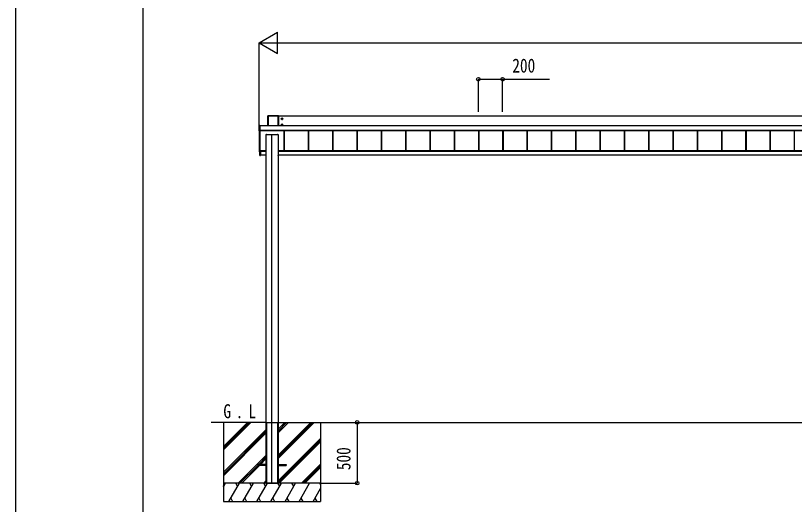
# Model space of a CAD drawing. Units: millimetres, scale not verified. Extents: x -14718 to 14718, y -10396 to 10396.
# Drawn here: x -14718 to -8308, y -7749 to -3725 of the extents above; entities that cross this region are included whole.
import ezdxf
from ezdxf.enums import TextEntityAlignment as Align

# ---------------------------------------------------------------- set-up
doc = ezdxf.new("R2010")
doc.units = ezdxf.units.MM
doc.header["$LTSCALE"] = 50
for name, color, linetype in [('0-2_USER1', 3, 'Continuous'), ('0-3_YKK_12', 2, 'Continuous'), ('0-4_YKK_A1', 4, 'Continuous'), ('0-5_YKK_D', 6, 'Continuous'), ('0-6_YKK_ZWAK', 7, 'Continuous')]:
    doc.layers.add(name, color=color, linetype=linetype)
doc.styles.add('ＭＳ ゴシック', font='')
doc.styles.get('ＭＳ ゴシック').set_extended_font_data('MS Gothic')

msp = doc.modelspace()

# ---------------------------------------------------------------- linework, layer by layer
at = {"layer": '0-3_YKK_12'}
msp.add_line((-12607.43, -7576.8), (-12607.43, -4701.1), dxfattribs=at)
at = {"layer": '0-4_YKK_A1'}
for p, q in [((-12640.43, -4549.44), (-12640.43, -4631.6)), ((-12640.1, -4549.59), (-12640.43, -4549.44)), ((-12640.1, -4631.6), (-12640.1, -4549.59)), ((-12554.93, -4548.95), (-12639.94, -4548.95)), ((-12639.94, -4548.95), (-12639.6, -4549.09)), ((-12639.6, -4549.09), (-12639.6, -4549.57)), ((-12639.6, -4549.57), (-12639.6, -4631.6)), ((-12555.27, -4549.57), (-12639.6, -4549.57)), ((-12555.27, -4549.09), (-12554.93, -4548.95)), ((-12555.27, -4631.6), (-12555.27, -4549.57)), ((-12554.43, -4549.44), (-12554.77, -4549.59)), ((-12554.77, -4549.59), (-12554.77, -4631.6)), ((-12554.43, -4631.6), (-12554.43, -4549.44)), ((-7460.43, -4553.17), (-12554.43, -4553.17)), ((-12531.68, -4574.91), (-12517.18, -4574.91)), ((-12526.71, -4574.15), (-12527.43, -4574.15)), ((-12524.43, -4582.16), (-12524.43, -4567.66)), ((-12522.15, -4575.67), (-12521.43, -4575.67)), ((-12713.93, -4672.81), (-12713.93, -4630.83)), ((-12713.47, -4631.03), (-12713.93, -4630.83)), ((-12713.93, -4672.81), (-12713.47, -4672.08)), ((-12713.47, -4672.08), (-12713.47, -4631.03)), ((-12713.44, -4630.33), (-12707.73, -4630.33)), ((-12713.44, -4630.33), (-12712.98, -4630.53)), ((-12712.98, -4672.58), (-12713.44, -4673.31)), ((-12707.73, -4673.31), (-12713.44, -4673.31)), ((-12712.98, -4631.01), (-12712.98, -4672.07)), ((-12705.93, -4631.01), (-12712.98, -4631.01)), ((-12712.43, -4673.31), (-12712.43, -4845.72)), ((-12707.73, -4630.36), (-12707.73, -4630.33)), ((-12707.73, -4673.31), (-12707.73, -4673.19)), ((-12707.43, -4673.14), (-12707.43, -4845.78)), ((-12705.93, -4630.38), (-12707.13, -4630.38)), ((-12707.13, -4630.38), (-12707.13, -4630.38)), ((-12705.93, -4630.38), (-12707.13, -4630.38)), ((-12707.13, -4673.13), (-12705.93, -4673.13)), ((-12707.13, -4673.13), (-12707.13, -4673.13)), ((-12707.13, -4673.13), (-12705.93, -4673.13)), ((-12705.93, -4630.53), (-12705.93, -4630.38)), ((-12705.93, -4630.38), (-12705.93, -4630.38)), ((-12705.93, -4630.53), (-12705.93, -4631.01)), ((-12705.93, -4631.01), (-12705.93, -4672.07)), ((-7414.93, -4631.6), (-12705.93, -4631.6)), ((-7414.93, -4632.09), (-12705.93, -4632.09)), ((-7414.93, -4671.06), (-12705.93, -4671.06)), ((-7414.93, -4671.58), (-12705.93, -4671.58)), ((-12705.93, -4671.72), (-7414.93, -4671.72)), ((-7414.93, -4671.72), (-12705.93, -4671.72)), ((-12705.93, -4672.07), (-12705.93, -4672.58)), ((-12705.93, -4672.58), (-12705.93, -4673.13)), ((-12705.93, -4673.13), (-12705.93, -4673.13)), ((-12531.68, -4624.88), (-12517.18, -4624.88)), ((-12526.71, -4624.12), (-12527.43, -4624.12)), ((-12524.43, -4632.13), (-12524.43, -4617.63)), ((-12522.15, -4625.64), (-12521.43, -4625.64)), ((-12508.93, -4671.72), (-12508.93, -4837.94)), ((-12508.53, -4671.72), (-12508.53, -4837)), ((-12505.93, -4671.72), (-12505.93, -4837.94)), ((-12308.93, -4671.72), (-12308.93, -4837.94)), ((-12306.33, -4671.72), (-12306.33, -4837.94)), ((-12305.93, -4671.72), (-12305.93, -4837.94)), ((-12108.93, -4671.72), (-12108.93, -4837.94)), ((-12106.33, -4671.72), (-12106.33, -4837.94)), ((-12105.93, -4671.72), (-12105.93, -4837.94)), ((-11908.93, -4671.72), (-11908.93, -4837.94)), ((-11906.33, -4671.72), (-11906.33, -4837.94)), ((-11905.93, -4671.72), (-11905.93, -4837.94)), ((-11708.93, -4671.72), (-11708.93, -4837.94)), ((-11706.33, -4671.72), (-11706.33, -4837.94)), ((-11705.93, -4671.72), (-11705.93, -4837.94)), ((-11508.93, -4671.72), (-11508.93, -4837.94)), ((-11506.33, -4671.72), (-11506.33, -4837.94)), ((-11505.93, -4671.72), (-11505.93, -4837.94)), ((-11308.93, -4671.72), (-11308.93, -4837.94)), ((-11306.33, -4671.72), (-11306.33, -4837.94)), ((-11305.93, -4671.72), (-11305.93, -4837.94)), ((-11108.93, -4671.72), (-11108.93, -4837.94)), ((-11106.33, -4671.72), (-11106.33, -4837.94)), ((-11105.93, -4671.72), (-11105.93, -4837.94)), ((-10908.93, -4671.72), (-10908.93, -4837.94)), ((-10906.33, -4671.72), (-10906.33, -4837.94)), ((-10905.93, -4671.72), (-10905.93, -4837.94)), ((-10708.93, -4671.72), (-10708.93, -4837.94)), ((-10706.33, -4671.72), (-10706.33, -4837.94)), ((-10705.93, -4671.72), (-10705.93, -4837.94)), ((-10508.93, -4671.72), (-10508.93, -4837.94)), ((-10506.33, -4671.72), (-10506.33, -4837.94)), ((-10505.93, -4671.72), (-10505.93, -4837.94)), ((-10308.93, -4671.72), (-10308.93, -4837.94)), ((-10306.33, -4671.72), (-10306.33, -4837.94)), ((-10305.93, -4671.72), (-10305.93, -4837.94)), ((-10108.93, -4671.72), (-10108.93, -4837.94)), ((-10106.33, -4671.72), (-10106.33, -4837.94)), ((-10105.93, -4671.72), (-10105.93, -4837.94)), ((-9908.93, -4671.72), (-9908.93, -4837.94)), ((-9906.33, -4671.72), (-9906.33, -4837.94)), ((-9905.93, -4671.72), (-9905.93, -4837.94)), ((-9708.93, -4671.72), (-9708.93, -4837.94)), ((-9706.33, -4671.72), (-9706.33, -4837.94)), ((-9705.93, -4671.72), (-9705.93, -4837.94)), ((-9508.93, -4671.72), (-9508.93, -4837.94)), ((-9506.33, -4671.72), (-9506.33, -4837.94)), ((-9505.93, -4671.72), (-9505.93, -4837.94)), ((-9308.93, -4671.72), (-9308.93, -4837.94)), ((-9306.33, -4671.72), (-9306.33, -4837.94)), ((-9305.93, -4671.72), (-9305.93, -4837.94)), ((-9108.93, -4671.72), (-9108.93, -4837.94)), ((-9106.33, -4671.72), (-9106.33, -4837.94)), ((-9105.93, -4671.72), (-9105.93, -4837.94)), ((-8908.93, -4671.72), (-8908.93, -4837.94)), ((-8906.33, -4671.72), (-8906.33, -4837.94)), ((-8905.93, -4671.72), (-8905.93, -4837.94)), ((-8708.93, -4671.72), (-8708.93, -4837.94)), ((-8706.33, -4671.72), (-8706.33, -4837.94)), ((-8705.93, -4671.72), (-8705.93, -4837.94)), ((-8508.93, -4671.72), (-8508.93, -4837.94)), ((-8506.33, -4671.72), (-8506.33, -4837.94)), ((-8505.93, -4671.72), (-8505.93, -4837.94)), ((-8308.93, -4671.72), (-8308.93, -4837.94)), ((-12657.43, -4703.31), (-12657.43, -4703.6)), ((-12657.43, -4703.6), (-12657.43, -7070.3)), ((-12657.43, -4703.6), (-12657.13, -4703.6)), ((-12657.13, -4703.3), (-12655.23, -4703.3)), ((-12657.13, -4703.3), (-12657.13, -4703.6)), ((-12657.13, -4703.6), (-12557.73, -4703.6)), ((-12655.23, -4703.3), (-12655.23, -4703.6)), ((-12654.93, -4703.31), (-12654.93, -4703.6)), ((-12653.93, -4703.51), (-12654.93, -4703.51)), ((-12653.93, -4703.51), (-12653.93, -4703.6)), ((-12653.43, -4703.53), (-12653.43, -4703.6)), ((-12561.43, -4703.53), (-12561.43, -4703.6)), ((-12559.93, -4703.51), (-12560.93, -4703.51)), ((-12560.93, -4703.51), (-12560.93, -4703.6)), ((-12559.93, -4703.31), (-12559.93, -4703.6)), ((-12559.63, -4703.3), (-12557.73, -4703.3)), ((-12559.63, -4703.3), (-12559.63, -4703.6)), ((-12557.73, -4703.3), (-12557.73, -4703.6)), ((-12557.43, -4703.31), (-12557.43, -4703.6)), ((-12713.43, -4805.71), (-12713.43, -4846.76)), ((-12712.97, -4805.21), (-12712.43, -4805.18)), ((-12713.43, -4847.01), (-12713.43, -4846.76)), ((-12712.97, -4847.26), (-12707.25, -4847.61)), ((-12712.97, -4847.26), (-12712.97, -4847.51)), ((-12712.97, -4847.51), (-12706.93, -4847.89)), ((-12712.97, -4847.51), (-12712.97, -4847.51)), ((-12712.97, -4847.51), (-12706.93, -4847.89)), ((-12711.93, -4846.28), (-12707.93, -4846.28)), ((-12707.25, -4847.65), (-12707.25, -4847.61)), ((-12703.93, -4837.55), (-12707.13, -4837.55)), ((-12706.93, -4839.51), (-12706.93, -4837.55)), ((-12706.93, -4843.09), (-12706.93, -4839.51)), ((-12706.65, -4839.51), (-12706.93, -4839.51)), ((-12706.93, -4876.17), (-12706.93, -4843.09)), ((-12706.65, -4843.09), (-12706.93, -4843.09)), ((-12706.65, -4837.55), (-12706.65, -4839.51)), ((-12706.65, -4843.09), (-12706.65, -4876.17)), ((-12706.63, -4842.79), (-12706.64, -4842.79)), ((-12706.63, -4842.79), (-12706.63, -4839.81)), ((-12706.63, -4842.79), (-12706.63, -4842.79)), ((-12700.43, -4843.08), (-12706.63, -4843.09)), ((-12706.15, -4840.01), (-12706.43, -4840.01)), ((-12706.15, -4842.59), (-12706.43, -4842.59)), ((-12706.15, -4840.01), (-12706.15, -4842.59)), ((-12706.15, -4842.59), (-12700.43, -4842.58)), ((-12705.43, -4838.29), (-12705.43, -4837.55)), ((-12705.43, -4838.29), (-12700.43, -4838.28)), ((-12657.43, -4837.94), (-12704.43, -4837.94)), ((-12704.43, -4837.94), (-12704.43, -4838.23)), ((-12704.43, -4838.23), (-12704.43, -4838.29)), ((-12703.93, -4837.94), (-12703.93, -4837.55)), ((-12700.43, -4842.58), (-12700.43, -4838.28)), ((-12657.43, -4839.95), (-12700.43, -4839.95)), ((-12700.43, -4842.58), (-12700.43, -4842.78)), ((-12657.43, -4842.82), (-12700.43, -4842.82)), ((-12700.43, -4843.08), (-12700.43, -4876.55)), ((-7457.43, -4837.94), (-12557.43, -4837.94)), ((-7457.43, -4839.95), (-12557.43, -4839.95)), ((-7457.43, -4842.82), (-12557.43, -4842.82)), ((-12706.93, -4876.17), (-12706.65, -4876.17)), ((-12706.65, -4876.17), (-12700.43, -4876.55)), ((-12700.43, -4876.85), (-12706.65, -4876.47)), ((-12658.28, -4874.3), (-12700.43, -4874.3)), ((-12700.43, -4876.55), (-12700.43, -4876.85)), ((-12658.44, -4876.48), (-12658.3, -4874.3)), ((-12658.28, -4874.3), (-12657.8, -4874.3)), ((-12657.94, -4876.8), (-12658.14, -4876.8)), ((-12657.8, -4874.3), (-12657.94, -4876.48)), ((-12657.43, -4876.8), (-12657.94, -4876.8)), ((-12657.43, -4874.3), (-12657.8, -4874.3)), ((-12557.07, -4874.3), (-12557.43, -4874.3)), ((-12557.43, -4876.48), (-12556.93, -4876.48)), ((-12556.93, -4876.8), (-12557.43, -4876.8)), ((-12557.07, -4874.3), (-12556.59, -4874.3)), ((-12556.93, -4876.48), (-12557.07, -4874.3)), ((-12556.93, -4876.8), (-12556.93, -4876.48)), ((-12556.73, -4876.8), (-12556.93, -4876.8)), ((-7458.28, -4874.3), (-12556.59, -4874.3)), ((-12556.57, -4874.3), (-12556.43, -4876.48)), ((-12657.43, -7074.3), (-13107.43, -7074.3)), ((-13007.43, -7074.3), (-13007.43, -7724.3)), ((-13007.43, -7300.93), (-12780.8, -7074.3)), ((-13007.43, -7272.64), (-12809.09, -7074.3)), ((-13007.43, -7286.79), (-12795, -7074.36)), ((-12657.43, -7070.3), (-12657.43, -7574.3)), ((-12657.43, -7074.3), (-12657.13, -7074.3)), ((-12657.43, -7074.3), (-12657.43, -7574.3)), ((-12657.13, -7074.3), (-12557.73, -7074.3)), ((-12654.93, -7074.3), (-12654.93, -7574.3)), ((-12653.43, -7074.3), (-12653.43, -7574.3)), ((-12561.43, -7074.3), (-12561.43, -7574.3)), ((-12559.93, -7074.3), (-12559.93, -7574.3)), ((-12557.43, -7070.3), (-12557.43, -7574.3)), ((-12557.43, -7074.3), (-12557.43, -7574.3)), ((-12557.43, -7074.3), (-1707.43, -7074.3)), ((-12557.43, -7159.3), (-12472.44, -7074.3)), ((-12557.43, -7145.15), (-12486.58, -7074.3)), ((-12557.43, -7131.01), (-12500.72, -7074.3)), ((-12557.43, -7371.43), (-12260.34, -7074.34)), ((-12557.43, -7357.28), (-12274.48, -7074.34)), ((-12557.43, -7343.14), (-12288.63, -7074.34)), ((-12207.43, -7074.3), (-12207.43, -7724.3)), ((-13007.43, -7484.77), (-12657.43, -7134.78)), ((-13007.43, -7498.92), (-12657.43, -7148.92)), ((-13007.43, -7513.06), (-12657.43, -7163.06)), ((-12557.43, -7555.27), (-12207.43, -7205.28)), ((-12557.43, -7569.42), (-12207.43, -7219.42)), ((-12548.17, -7574.3), (-12207.43, -7233.56)), ((-12884.83, -7574.3), (-12657.43, -7346.91)), ((-12716.18, -7419.8), (-12657.43, -7361.05)), ((-12870.68, -7574.3), (-12724.93, -7428.55)), ((-12856.54, -7574.3), (-12711.04, -7428.8)), ((-12724.93, -7419.8), (-12724.93, -7428.8)), ((-12657.43, -7419.8), (-12724.93, -7419.8)), ((-12657.43, -7428.8), (-12724.93, -7428.8)), ((-12702.04, -7419.8), (-12657.43, -7375.19)), ((-12557.43, -7419.8), (-12489.93, -7419.8)), ((-12557.43, -7428.8), (-12489.93, -7428.8)), ((-12489.93, -7419.8), (-12489.93, -7428.8)), ((-12364.33, -7574.3), (-12207.43, -7417.41)), ((-12350.18, -7574.3), (-12207.43, -7431.55)), ((-12336.04, -7574.3), (-12207.43, -7445.69)), ((-12672.69, -7574.3), (-12657.43, -7559.04)), ((-12207.43, -7574.3), (-13007.43, -7574.3)), ((-13007.43, -7603.24), (-12990.73, -7574.3)), ((-12207.43, -7574.3), (-13007.43, -7574.3)), ((-13005.73, -7600.28), (-13007.43, -7597.32)), ((-12961.86, -7724.3), (-12875.26, -7574.3)), ((-12890.26, -7600.28), (-12905.26, -7574.3)), ((-12846.39, -7724.3), (-12759.79, -7574.3)), ((-12774.79, -7600.28), (-12789.79, -7574.3)), ((-12730.92, -7724.3), (-12644.32, -7574.3)), ((-12659.32, -7600.28), (-12674.32, -7574.3)), ((-12657.43, -7574.3), (-12557.43, -7574.3)), ((-12615.45, -7724.3), (-12528.85, -7574.3)), ((-12543.85, -7600.28), (-12558.85, -7574.3)), ((-12499.98, -7724.3), (-12413.38, -7574.3)), ((-12428.38, -7600.28), (-12443.38, -7574.3)), ((-12384.51, -7724.3), (-12297.91, -7574.3)), ((-12269.04, -7724.3), (-12207.43, -7617.6)), ((-12207.43, -7582.96), (-12212.44, -7574.3)), ((-13007.43, -7724.3), (-12207.43, -7724.3)), ((-12946.86, -7698.32), (-12931.86, -7724.3)), ((-12831.39, -7698.32), (-12816.39, -7724.3)), ((-12715.92, -7698.32), (-12700.92, -7724.3)), ((-12600.45, -7698.32), (-12585.45, -7724.3)), ((-12484.98, -7698.32), (-12469.98, -7724.3)), ((-12369.51, -7698.32), (-12354.51, -7724.3)), ((-12254.04, -7698.32), (-12239.04, -7724.3))]:
    msp.add_line(p, q, dxfattribs=at)
for points in [[(-12639.6, -4549.09), (-12555.27, -4549.09), (-12555.27, -4549.57)], [(-12527.43, -4574.15), (-12527.43, -4575.67), (-12526.71, -4575.67)], [(-12523.67, -4572.63), (-12523.67, -4571.91), (-12525.19, -4571.91), (-12525.19, -4572.63)], [(-12525.19, -4577.19), (-12525.19, -4577.91), (-12523.67, -4577.91), (-12523.67, -4577.19)], [(-12521.43, -4575.67), (-12521.43, -4574.15), (-12522.15, -4574.15)], [(-12712.98, -4631.01), (-12712.98, -4630.53), (-12705.93, -4630.53)], [(-12705.93, -4672.58), (-12712.98, -4672.58), (-12712.98, -4672.07), (-12705.93, -4672.07)], [(-12707.63, -4630.38), (-12707.68, -4630.37), (-12707.73, -4630.36)], [(-12527.43, -4624.12), (-12527.43, -4625.64), (-12526.71, -4625.64)], [(-12523.67, -4622.6), (-12523.67, -4621.88), (-12525.19, -4621.88), (-12525.19, -4622.6)], [(-12525.19, -4627.16), (-12525.19, -4627.88), (-12523.67, -4627.88), (-12523.67, -4627.16)], [(-12521.43, -4625.64), (-12521.43, -4624.12), (-12522.15, -4624.12)], [(-12557.73, -4703.6), (-12557.43, -4703.6), (-12557.43, -7070.3)], [(-12712.43, -4845.72), (-12712.43, -4846.3), (-12706.93, -4846.63)], [(-12706.63, -4842.79), (-12706.63, -4842.79), (-12706.64, -4842.79)], [(-12706.62, -4842.79), (-12700.43, -4842.78), (-12700.43, -4843.08)], [(-12706.43, -4842.61), (-12706.43, -4842.59), (-12706.43, -4840.01)], [(-12657.94, -4876.8), (-12657.94, -4876.48), (-12657.43, -4876.48)], [(-12657.13, -7074.3), (-12557.73, -7074.3), (-12557.43, -7074.3)]]:
    msp.add_lwpolyline(points, dxfattribs=at)
for points in [[(-12524.43, -4569.13), (-12529.43, -4572.02), (-12529.43, -4577.79), (-12524.43, -4580.68), (-12519.43, -4577.79), (-12519.43, -4572.02)], [(-12524.43, -4619.1), (-12529.43, -4621.99), (-12529.43, -4627.76), (-12524.43, -4630.65), (-12519.43, -4627.76), (-12519.43, -4621.99)]]:
    msp.add_lwpolyline(points, close=True, dxfattribs=at)
for centre, radius in [((-12524.43, -4574.91), 6.25), ((-12524.43, -4574.91), 5), ((-12524.43, -4624.88), 6.25), ((-12524.43, -4624.88), 5)]:
    msp.add_circle(centre, radius, dxfattribs=at)
for centre, radius, start, end in [((-12639.6, -4549.59), 0.5, 90.15046, 179.81463), ((-12639.71, -4553.69), 4.12, 88.40447, 95.35624), ((-12555.27, -4549.59), 0.5, 0.18537, 89.84954), ((-12555.16, -4553.69), 4.12, 84.64376, 91.59553), ((-12524.43, -4574.91), 5.58, 153.74848, 206.25152), ((-12524.43, -4574.91), 5.58, 93.74848, 146.25152), ((-12524.43, -4574.91), 5.58, 213.74848, 266.25152), ((-12526.71, -4572.63), 1.52, 270, 0), ((-12526.71, -4577.19), 1.52, 0, 90), ((-12524.43, -4574.91), 5.58, 33.74848, 86.25152), ((-12524.43, -4574.91), 5.58, 273.74848, 326.25152), ((-12522.15, -4572.63), 1.52, 180, 270), ((-12522.15, -4577.19), 1.52, 90, 180), ((-12524.43, -4574.91), 5.58, 333.74848, 26.25152), ((-12712.97, -4631.03), 0.5, 90.15046, 179.81463), ((-12713.09, -4635.13), 4.12, 88.40447, 95.35624), ((-12713.09, -4676.18), 4.12, 88.40447, 95.35624), ((-12712.97, -4672.08), 0.502, 180.349, 269.68592), ((-12707.73, -4672.89), 0.301, 269.99262, 297.9043), ((-12707.55, -4628.63), 1.74, 265.66516, 269.50049), ((-12707.22, -4675.84), 2.71, 88.10375, 98.40666), ((-12524.43, -4624.88), 5.58, 153.74848, 206.25152), ((-12524.43, -4624.88), 5.58, 93.74848, 146.25152), ((-12524.43, -4624.88), 5.58, 213.74848, 266.25152), ((-12526.71, -4622.6), 1.52, 270, 0), ((-12526.71, -4627.16), 1.52, 0, 90), ((-12524.43, -4624.88), 5.58, 33.74848, 86.25152), ((-12524.43, -4624.88), 5.58, 273.74848, 326.25152), ((-12522.15, -4622.6), 1.52, 180, 270), ((-12522.15, -4627.16), 1.52, 90, 180), ((-12524.43, -4624.88), 5.58, 333.74848, 26.25152), ((-12712.93, -4805.71), 0.5, 93.48119, 179.98396), ((-12712.93, -4846.76), 0.5, 180.01604, 266.51881), ((-12712.93, -4847.01), 0.5, 180, 266.3803), ((-12712.93, -4847.01), 0.5, 180.01604, 266.51881), ((-12711.93, -4845.78), 0.5, 180.01746, 270.01745), ((-12707.93, -4845.78), 0.5, 269.98255, 359.98254), ((-12707.13, -4837.25), 0.3, 180.01748, 270.01745), ((-12707.23, -4847.31), 0.3, 266.48405, 359.9811), ((-12707.23, -4847.35), 0.3, 266.48405, 359.9811), ((-12706.63, -4839.51), 0.3, 180.01746, 270.01745), ((-12706.63, -4843.09), 0.3, 90.12237, 180), ((-12705.31, -4839.58), 1.35, 177.08798, 189.90325), ((-12705.44, -4843.01), 1.22, 169.53624, 183.72385), ((-12705.39, -4843.01), 1.25, 169.72631, 183.54265), ((-12705.43, -4842.97), 1.21, 171.62247, 185.82998), ((-12706.62, -4843.09), 0.3, 90.22184, 92.22662), ((-12706.62, -4842.93), 0.141, 90.0241, 94.22537), ((-12706.22, -4844.58), 1.98, 88.04873, 96.20074), ((-12706.63, -4876.17), 0.3, 180, 266.5), ((-12705.42, -4876.32), 1.24, 173.06854, 186.93146), ((-12658.14, -4876.5), 0.3, 176.5, 270), ((-12556.73, -4876.5), 0.3, 270, 3.5)]:
    msp.add_arc(centre, radius, start, end, dxfattribs=at)
for centre, major_axis, ratio, start_param, end_param in [((-12639.93, -4549.45), (0.382, -0.325), 0.996231, 2.2770247, 3.8440941), ((-12554.94, -4549.45), (0.382, 0.325), 0.996231, 5.5806839, 7.1477533), ((-12713.43, -4630.83), (0.382, -0.325), 0.996231, 2.2770247, 3.8440941), ((-12713.43, -4672.8), (0.382, 0.325), 0.996231, 2.4390913, 4.0061606), ((-12707.13, -4630.36), (0.6, 0), 0.026226, 3.1415927, 3.8726279), ((-12707.13, -4673.19), (0.6, 0), 0.096025, 1.5707963, 3.1415927), ((-12707.73, -4673), (0, 0.3), 0.998743, 3.1415927, 4.2299164), ((-12707.13, -4630.36), (0.6, 0), 0.026226, 3.8726279, 4.712389), ((-12657.13, -4703.31), (0.3, 0), 0.034921, 1.5707963, 3.1415927), ((-12655.23, -4703.31), (0.3, 0), 0.034921, 6.2831853, 7.8539816), ((-12653.93, -4703.53), (0.5, 0), 0.034921, 6.2831853, 7.8539816), ((-12560.93, -4703.53), (0.5, 0), 0.034921, 1.5707963, 3.1415927), ((-12559.63, -4703.31), (0.3, 0), 0.034921, 1.5707963, 3.1415927), ((-12557.73, -4703.31), (0.3, 0), 0.034921, 6.2831853, 7.8539816), ((-12706.65, -4847.69), (0.6, -0.037), 0.034769, 3.1437205, 4.2258199), ((-12706.65, -4840.01), (0.301, 0.4), 0.997782, 5.3593221, 6.9301184), ((-12706.65, -4842.59), (0.301, 0.4), 0.997782, 3.7885257, 3.8252324), ((-12706.63, -4840.01), (0.108, 0.169), 0.994155, 5.2849907, 6.855787), ((-12706.63, -4842.59), (-0.145, 0.15), 0.921201, 2.3686772, 3.9027669), ((-12706.63, -4842.59), (0.482, -0.007), 0.414889, 4.7553012, 6.2893908), ((-12706.13, -4842.59), (0.001, 0.2), 0.09157, 1.5714198, 1.6062613), ((-12657.94, -4876.5), (0.5, -0.018), 0.036539, 1.5736281, 3.1406975), ((-12556.93, -4876.5), (0.5, 0.018), 0.036539, 0.0008951, 1.5679645)]:
    msp.add_ellipse(centre, major_axis=major_axis, ratio=ratio, start_param=start_param, end_param=end_param, dxfattribs=at)
at = {"layer": '0-5_YKK_D'}
for p, q in [((-12712.43, -3948.95), (-12560.88, -3861.45)), ((-12560.88, -4036.45), (-12560.88, -3861.45)), ((-12712.43, -4672.31), (-12712.43, -3947.95)), ((-12712.43, -3948.95), (-12560.88, -4036.45)), ((-12712.43, -3948.95), (-12409.33, -3948.95)), ((-12537.43, -3948.95), (-2277.43, -3948.95)), ((-10908.93, -4518.01), (-10908.93, -4247.95)), ((-10708.93, -4518.01), (-10708.93, -4247.95)), ((-12206.43, -7074.3), (-11905.43, -7074.3)), ((-11906.43, -7074.3), (-11906.43, -7574.3)), ((-12206.43, -7574.3), (-11905.43, -7574.3))]:
    msp.add_line(p, q, dxfattribs=at)
msp.add_lwpolyline([(-10908.93, -4248.95), (-10708.93, -4248.95), (-10323.83, -4248.95)], dxfattribs=at)
for centre in [(-10908.93, -4248.95), (-10708.93, -4248.95), (-11906.43, -7074.3), (-11906.43, -7574.3)]:
    msp.add_circle(centre, 14.88, dxfattribs=at)
at = {"layer": '0-6_YKK_ZWAK'}
msp.add_line((-13667.43, -8836.3), (-13667.43, 9713.7), dxfattribs=at)
msp.add_lwpolyline([(-14717.5, -10393.8), (14717.5, -10393.8), (14717.5, 10396.2), (-14717.5, 10396.2)], close=True, dxfattribs=at)

# ---------------------------------------------------------------- texts
at = {"layer": '0-2_USER1', "style": 'ＭＳ ゴシック', "width": 0.8}
for s, p in [('G', (-13007.43, -7074.3)), ('L', (-12800.56, -7074.3)), ('.', (-12906.63, -7074.3))]:
    msp.add_text(s, height=115.5, dxfattribs=at).set_placement(p, align=Align.BOTTOM_LEFT)
at = {"layer": '0-5_YKK_D', "style": 'ＭＳ ゴシック', "width": 0.8}
msp.add_text('200', height=115.5, dxfattribs=at).set_placement((-10629.43, -4228.95), align=Align.BOTTOM_LEFT)
msp.add_text('500', height=115.5, rotation=90, dxfattribs=at).set_placement((-11926.43, -7467.1), align=Align.BOTTOM_LEFT)

doc.saveas('drawing.dxf')
